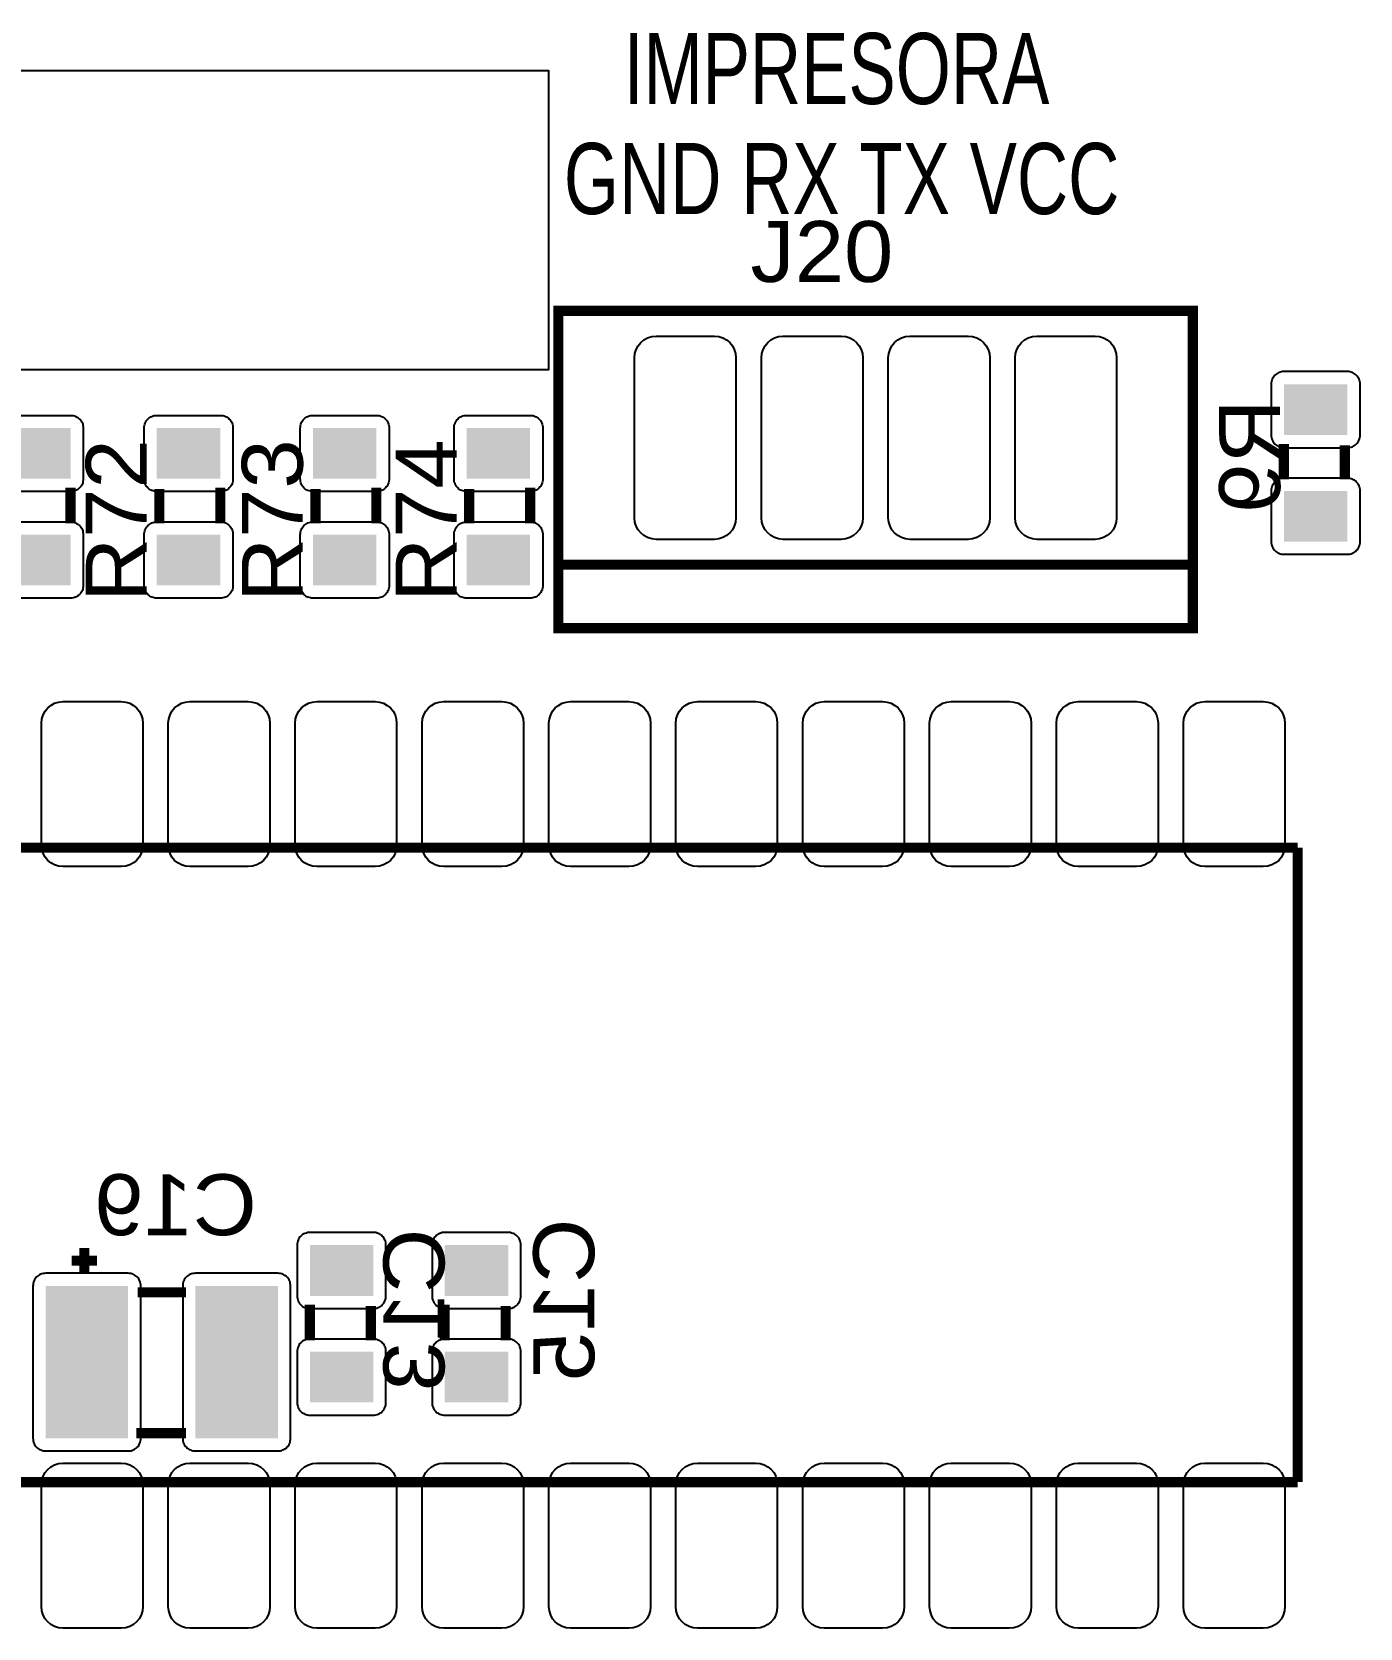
# Model space of a CAD drawing. Header units: inches. Extents: x 18.7 to 39.4, y 4.3 to 20.5.
# Drawn here: x 32.379 to 33.76, y 10.581 to 12.241 of the extents above; entities that cross this region are included whole.
import ezdxf

# ---------------------------------------------------------------- set-up
doc = ezdxf.new("R2010")
doc.units = ezdxf.units.IN
doc.header["$MEASUREMENT"] = 0
doc.styles.get("Standard").update_dxf_attribs({"font": 'arial.ttf'})

# ---------------------------------------------------------------- blocks, each defined once
blk = doc.blocks.new('RPAD')
blk.add_trace([(-0.5, -0.5), (-0.5, 0.5), (0.5, -0.5), (0.5, 0.5)])
blk = doc.blocks.new('NextionControlV4')
for points in [[(44.3367, 14.7538), (46.2109, 14.7538), (46.2109, 14.9893), (44.3367, 14.9893), (44.3367, 14.7538)], [(45.784, 14.7178), (45.834, 14.7178), (45.8351, 14.7177), (45.8361, 14.7176), (45.837, 14.7173), (45.838, 14.717), (45.8388, 14.7166), (45.8397, 14.7161), (45.8404, 14.7155), (45.8411, 14.7149), (45.8418, 14.7142), (45.8424, 14.7134), (45.8428, 14.7126), (45.8433, 14.7117), (45.8436, 14.7108), (45.8438, 14.7098), (45.844, 14.7088), (45.844, 14.7078), (45.844, 14.6678), (45.844, 14.6667), (45.8438, 14.6657), (45.8436, 14.6647), (45.8433, 14.6638), (45.8428, 14.6629), (45.8424, 14.6621), (45.8418, 14.6614), (45.8411, 14.6607), (45.8404, 14.66), (45.8397, 14.6594), (45.8388, 14.6589), (45.838, 14.6585), (45.837, 14.6582), (45.8361, 14.658), (45.8351, 14.6578), (45.834, 14.6578), (45.784, 14.6578)], [(45.784, 14.6338), (45.834, 14.6338), (45.8351, 14.6337), (45.8361, 14.6336), (45.837, 14.6333), (45.838, 14.633), (45.8388, 14.6326), (45.8397, 14.6321), (45.8404, 14.6315), (45.8411, 14.6309), (45.8418, 14.6302), (45.8424, 14.6294), (45.8428, 14.6286), (45.8433, 14.6277), (45.8436, 14.6268), (45.8438, 14.6258), (45.844, 14.6248), (45.844, 14.6238), (45.844, 14.5838), (45.844, 14.5827), (45.8438, 14.5817), (45.8436, 14.5807), (45.8433, 14.5798), (45.8428, 14.5789), (45.8424, 14.5781), (45.8418, 14.5774), (45.8411, 14.5767), (45.8404, 14.576), (45.8397, 14.5754), (45.8388, 14.5749), (45.838, 14.5745), (45.837, 14.5742), (45.8361, 14.574), (45.8351, 14.5738), (45.834, 14.5738), (45.784, 14.5738)]]:
    blk.add_lwpolyline(points)
at = {"const_width": 0.008}
for points in [[(46.2184, 14.5501), (46.7184, 14.5501), (46.7184, 14.8001), (46.2184, 14.8001), (46.2184, 14.5501)], [(46.2184, 14.5501), (46.7184, 14.5501), (46.7184, 14.8001), (46.2184, 14.8001), (46.2184, 14.5501)], [(46.2184, 14.5501), (46.7184, 14.5501), (46.7184, 14.8001), (46.2184, 14.8001), (46.2184, 14.5501)], [(46.7902, 14.6673), (46.7902, 14.6953)], [(46.7902, 14.6673), (46.7902, 14.6953)], [(46.7902, 14.6673), (46.7902, 14.6953)], [(46.8382, 14.6673), (46.8382, 14.6943)], [(46.8382, 14.6673), (46.8382, 14.6943)], [(46.8382, 14.6673), (46.8382, 14.6943)], [(45.834, 14.6328), (45.834, 14.6608)], [(45.834, 14.6328), (45.834, 14.6608)], [(45.834, 14.6328), (45.834, 14.6608)], [(45.952, 14.6328), (45.952, 14.6608)], [(45.952, 14.6328), (45.952, 14.6608)], [(45.952, 14.6328), (45.952, 14.6608)], [(46.075, 14.6328), (46.075, 14.6608)], [(46.075, 14.6328), (46.075, 14.6608)], [(46.075, 14.6328), (46.075, 14.6608)], [(46.1962, 14.6328), (46.1962, 14.6608)], [(46.1962, 14.6328), (46.1962, 14.6608)], [(46.1962, 14.6328), (46.1962, 14.6608)], [(45.904, 14.6328), (45.904, 14.6598)], [(45.904, 14.6328), (45.904, 14.6598)], [(45.904, 14.6328), (45.904, 14.6598)], [(46.027, 14.6328), (46.027, 14.6598)], [(46.027, 14.6328), (46.027, 14.6598)], [(46.027, 14.6328), (46.027, 14.6598)], [(46.1482, 14.6328), (46.1482, 14.6598)], [(46.1482, 14.6328), (46.1482, 14.6598)], [(46.1482, 14.6328), (46.1482, 14.6598)], [(46.7184, 14.6001), (46.2184, 14.6001)], [(46.7184, 14.6001), (46.2184, 14.6001)], [(46.7184, 14.6001), (46.2184, 14.6001)], [(44.801, 14.3772), (46.801, 14.3772)], [(44.801, 14.3772), (46.801, 14.3772)], [(44.801, 14.3772), (46.801, 14.3772)], [(46.801, 14.3772), (46.801, 13.8772)], [(46.801, 14.3772), (46.801, 13.8772)], [(46.801, 14.3772), (46.801, 13.8772)], [(45.8449, 14.0418), (45.8449, 14.0618)], [(45.8449, 14.0418), (45.8449, 14.0618)], [(45.8449, 14.0418), (45.8449, 14.0618)], [(45.8549, 14.0518), (45.8349, 14.0518)], [(45.8549, 14.0518), (45.8349, 14.0518)], [(45.8549, 14.0518), (45.8349, 14.0518)], [(45.9249, 14.0268), (45.8869, 14.0268)], [(45.9249, 14.0268), (45.8869, 14.0268)], [(45.9249, 14.0268), (45.8869, 14.0268)], [(46.0226, 13.989), (46.0226, 14.017)], [(46.0226, 13.989), (46.0226, 14.017)], [(46.0226, 13.989), (46.0226, 14.017)], [(46.0706, 13.989), (46.0706, 14.016)], [(46.0706, 13.989), (46.0706, 14.016)], [(46.0706, 13.989), (46.0706, 14.016)], [(46.1289, 13.989), (46.1289, 14.017)], [(46.1289, 13.989), (46.1289, 14.017)], [(46.1289, 13.989), (46.1289, 14.017)], [(46.1769, 13.989), (46.1769, 14.016)], [(46.1769, 13.989), (46.1769, 14.016)], [(46.1769, 13.989), (46.1769, 14.016)], [(45.9249, 13.9158), (45.8859, 13.9158)], [(45.9249, 13.9158), (45.8859, 13.9158)], [(45.9249, 13.9158), (45.8859, 13.9158)], [(44.801, 13.8772), (46.801, 13.8772)], [(44.801, 13.8772), (46.801, 13.8772)], [(44.801, 13.8772), (46.801, 13.8772)]]:
    blk.add_lwpolyline(points, dxfattribs=at)
for points in [[(46.3414, 14.6201), (46.2954, 14.6201), (46.292, 14.6205), (46.2888, 14.6215), (46.2859, 14.623), (46.2834, 14.6251), (46.2813, 14.6276), (46.2798, 14.6305), (46.2788, 14.6337), (46.2784, 14.6371), (46.2784, 14.7631), (46.2788, 14.7666), (46.2798, 14.7698), (46.2813, 14.7727), (46.2834, 14.7752), (46.2859, 14.7773), (46.2888, 14.7788), (46.292, 14.7798), (46.2954, 14.7801), (46.3414, 14.7801), (46.3449, 14.7798), (46.3481, 14.7788), (46.351, 14.7773), (46.3535, 14.7752), (46.3556, 14.7727), (46.3571, 14.7698), (46.3581, 14.7666), (46.3584, 14.7631), (46.3584, 14.6371), (46.3581, 14.6337), (46.3571, 14.6305), (46.3556, 14.6276), (46.3535, 14.6251), (46.351, 14.623), (46.3481, 14.6215), (46.3449, 14.6205), (46.3414, 14.6201)], [(46.4414, 14.6201), (46.3954, 14.6201), (46.392, 14.6205), (46.3888, 14.6215), (46.3859, 14.623), (46.3834, 14.6251), (46.3813, 14.6276), (46.3798, 14.6305), (46.3788, 14.6337), (46.3784, 14.6371), (46.3784, 14.7631), (46.3788, 14.7666), (46.3798, 14.7698), (46.3813, 14.7727), (46.3834, 14.7752), (46.3859, 14.7773), (46.3888, 14.7788), (46.392, 14.7798), (46.3954, 14.7801), (46.4414, 14.7801), (46.4449, 14.7798), (46.4481, 14.7788), (46.451, 14.7773), (46.4535, 14.7752), (46.4556, 14.7727), (46.4571, 14.7698), (46.4581, 14.7666), (46.4584, 14.7631), (46.4584, 14.6371), (46.4581, 14.6337), (46.4571, 14.6305), (46.4556, 14.6276), (46.4535, 14.6251), (46.451, 14.623), (46.4481, 14.6215), (46.4449, 14.6205), (46.4414, 14.6201)], [(46.5414, 14.6201), (46.4954, 14.6201), (46.492, 14.6205), (46.4888, 14.6215), (46.4859, 14.623), (46.4834, 14.6251), (46.4813, 14.6276), (46.4798, 14.6305), (46.4788, 14.6337), (46.4784, 14.6371), (46.4784, 14.7631), (46.4788, 14.7666), (46.4798, 14.7698), (46.4813, 14.7727), (46.4834, 14.7752), (46.4859, 14.7773), (46.4888, 14.7788), (46.492, 14.7798), (46.4954, 14.7801), (46.5414, 14.7801), (46.5449, 14.7798), (46.5481, 14.7788), (46.551, 14.7773), (46.5535, 14.7752), (46.5556, 14.7727), (46.5571, 14.7698), (46.5581, 14.7666), (46.5584, 14.7631), (46.5584, 14.6371), (46.5581, 14.6337), (46.5571, 14.6305), (46.5556, 14.6276), (46.5535, 14.6251), (46.551, 14.623), (46.5481, 14.6215), (46.5449, 14.6205), (46.5414, 14.6201)], [(46.6414, 14.6201), (46.5954, 14.6201), (46.592, 14.6205), (46.5888, 14.6215), (46.5859, 14.623), (46.5834, 14.6251), (46.5813, 14.6276), (46.5798, 14.6305), (46.5788, 14.6337), (46.5784, 14.6371), (46.5784, 14.7631), (46.5788, 14.7666), (46.5798, 14.7698), (46.5813, 14.7727), (46.5834, 14.7752), (46.5859, 14.7773), (46.5888, 14.7788), (46.592, 14.7798), (46.5954, 14.7801), (46.6414, 14.7801), (46.6449, 14.7798), (46.6481, 14.7788), (46.651, 14.7773), (46.6535, 14.7752), (46.6556, 14.7727), (46.6571, 14.7698), (46.6581, 14.7666), (46.6584, 14.7631), (46.6584, 14.6371), (46.6581, 14.6337), (46.6571, 14.6305), (46.6556, 14.6276), (46.6535, 14.6251), (46.651, 14.623), (46.6481, 14.6215), (46.6449, 14.6205), (46.6414, 14.6201)], [(46.8502, 14.7023), (46.8502, 14.7423), (46.8502, 14.7434), (46.85, 14.7444), (46.8498, 14.7453), (46.8495, 14.7463), (46.849, 14.7471), (46.8486, 14.748), (46.848, 14.7487), (46.8473, 14.7494), (46.8466, 14.7501), (46.8459, 14.7506), (46.845, 14.7511), (46.8442, 14.7515), (46.8432, 14.7519), (46.8423, 14.7521), (46.8413, 14.7523), (46.8402, 14.7523), (46.7902, 14.7523), (46.7892, 14.7523), (46.7882, 14.7521), (46.7872, 14.7519), (46.7863, 14.7515), (46.7854, 14.7511), (46.7846, 14.7506), (46.7838, 14.7501), (46.7831, 14.7494), (46.7825, 14.7487), (46.7819, 14.748), (46.7814, 14.7471), (46.781, 14.7463), (46.7807, 14.7453), (46.7804, 14.7444), (46.7803, 14.7434), (46.7802, 14.7423), (46.7802, 14.7023), (46.7803, 14.7013), (46.7804, 14.7003), (46.7807, 14.6993), (46.781, 14.6984), (46.7814, 14.6975), (46.7819, 14.6967), (46.7825, 14.6959), (46.7831, 14.6952), (46.7838, 14.6946), (46.7846, 14.694), (46.7854, 14.6935), (46.7863, 14.6931), (46.7872, 14.6928), (46.7882, 14.6925), (46.7892, 14.6924), (46.7902, 14.6923), (46.8402, 14.6923), (46.8413, 14.6924), (46.8423, 14.6925), (46.8432, 14.6928), (46.8442, 14.6931), (46.845, 14.6935), (46.8459, 14.694), (46.8466, 14.6946), (46.8473, 14.6952), (46.848, 14.6959), (46.8486, 14.6967), (46.849, 14.6975), (46.8495, 14.6984), (46.8498, 14.6993), (46.85, 14.7003), (46.8502, 14.7013), (46.8502, 14.7023)], [(45.892, 14.6678), (45.892, 14.7078), (45.8921, 14.7088), (45.8922, 14.7098), (45.8925, 14.7108), (45.8928, 14.7117), (45.8932, 14.7126), (45.8937, 14.7134), (45.8943, 14.7142), (45.8949, 14.7149), (45.8956, 14.7155), (45.8964, 14.7161), (45.8972, 14.7166), (45.8981, 14.717), (45.899, 14.7173), (45.9, 14.7176), (45.901, 14.7177), (45.902, 14.7178), (45.952, 14.7178), (45.9531, 14.7177), (45.9541, 14.7176), (45.955, 14.7173), (45.956, 14.717), (45.9568, 14.7166), (45.9577, 14.7161), (45.9584, 14.7155), (45.9591, 14.7149), (45.9598, 14.7142), (45.9604, 14.7134), (45.9608, 14.7126), (45.9613, 14.7117), (45.9616, 14.7108), (45.9618, 14.7098), (45.962, 14.7088), (45.962, 14.7078), (45.962, 14.6678), (45.962, 14.6667), (45.9618, 14.6657), (45.9616, 14.6647), (45.9613, 14.6638), (45.9608, 14.6629), (45.9604, 14.6621), (45.9598, 14.6614), (45.9591, 14.6607), (45.9584, 14.66), (45.9577, 14.6594), (45.9568, 14.6589), (45.956, 14.6585), (45.955, 14.6582), (45.9541, 14.658), (45.9531, 14.6578), (45.952, 14.6578), (45.902, 14.6578), (45.901, 14.6578), (45.9, 14.658), (45.899, 14.6582), (45.8981, 14.6585), (45.8972, 14.6589), (45.8964, 14.6594), (45.8956, 14.66), (45.8949, 14.6607), (45.8943, 14.6614), (45.8937, 14.6621), (45.8932, 14.6629), (45.8928, 14.6638), (45.8925, 14.6647), (45.8922, 14.6657), (45.8921, 14.6667), (45.892, 14.6678)], [(46.015, 14.6678), (46.015, 14.7078), (46.0151, 14.7088), (46.0152, 14.7098), (46.0155, 14.7108), (46.0158, 14.7117), (46.0162, 14.7126), (46.0167, 14.7134), (46.0173, 14.7142), (46.0179, 14.7149), (46.0186, 14.7155), (46.0194, 14.7161), (46.0202, 14.7166), (46.0211, 14.717), (46.022, 14.7173), (46.023, 14.7176), (46.024, 14.7177), (46.025, 14.7178), (46.075, 14.7178), (46.0761, 14.7177), (46.0771, 14.7176), (46.078, 14.7173), (46.079, 14.717), (46.0798, 14.7166), (46.0807, 14.7161), (46.0814, 14.7155), (46.0821, 14.7149), (46.0828, 14.7142), (46.0834, 14.7134), (46.0838, 14.7126), (46.0843, 14.7117), (46.0846, 14.7108), (46.0848, 14.7098), (46.085, 14.7088), (46.085, 14.7078), (46.085, 14.6678), (46.085, 14.6667), (46.0848, 14.6657), (46.0846, 14.6647), (46.0843, 14.6638), (46.0838, 14.6629), (46.0834, 14.6621), (46.0828, 14.6614), (46.0821, 14.6607), (46.0814, 14.66), (46.0807, 14.6594), (46.0798, 14.6589), (46.079, 14.6585), (46.078, 14.6582), (46.0771, 14.658), (46.0761, 14.6578), (46.075, 14.6578), (46.025, 14.6578), (46.024, 14.6578), (46.023, 14.658), (46.022, 14.6582), (46.0211, 14.6585), (46.0202, 14.6589), (46.0194, 14.6594), (46.0186, 14.66), (46.0179, 14.6607), (46.0173, 14.6614), (46.0167, 14.6621), (46.0162, 14.6629), (46.0158, 14.6638), (46.0155, 14.6647), (46.0152, 14.6657), (46.0151, 14.6667), (46.015, 14.6678)], [(46.1362, 14.6678), (46.1362, 14.7078), (46.1362, 14.7088), (46.1364, 14.7098), (46.1366, 14.7108), (46.137, 14.7117), (46.1374, 14.7126), (46.1379, 14.7134), (46.1384, 14.7142), (46.1391, 14.7149), (46.1398, 14.7155), (46.1405, 14.7161), (46.1414, 14.7166), (46.1423, 14.717), (46.1432, 14.7173), (46.1441, 14.7176), (46.1451, 14.7177), (46.1462, 14.7178), (46.1962, 14.7178), (46.1972, 14.7177), (46.1982, 14.7176), (46.1992, 14.7173), (46.2001, 14.717), (46.201, 14.7166), (46.2018, 14.7161), (46.2026, 14.7155), (46.2033, 14.7149), (46.2039, 14.7142), (46.2045, 14.7134), (46.205, 14.7126), (46.2054, 14.7117), (46.2057, 14.7108), (46.206, 14.7098), (46.2061, 14.7088), (46.2062, 14.7078), (46.2062, 14.6678), (46.2061, 14.6667), (46.206, 14.6657), (46.2057, 14.6647), (46.2054, 14.6638), (46.205, 14.6629), (46.2045, 14.6621), (46.2039, 14.6614), (46.2033, 14.6607), (46.2026, 14.66), (46.2018, 14.6594), (46.201, 14.6589), (46.2001, 14.6585), (46.1992, 14.6582), (46.1982, 14.658), (46.1972, 14.6578), (46.1962, 14.6578), (46.1462, 14.6578), (46.1451, 14.6578), (46.1441, 14.658), (46.1432, 14.6582), (46.1423, 14.6585), (46.1414, 14.6589), (46.1405, 14.6594), (46.1398, 14.66), (46.1391, 14.6607), (46.1384, 14.6614), (46.1379, 14.6621), (46.1374, 14.6629), (46.137, 14.6638), (46.1366, 14.6647), (46.1364, 14.6657), (46.1362, 14.6667), (46.1362, 14.6678)], [(46.8502, 14.6183), (46.8502, 14.6583), (46.8502, 14.6594), (46.85, 14.6604), (46.8498, 14.6613), (46.8495, 14.6623), (46.849, 14.6631), (46.8486, 14.664), (46.848, 14.6647), (46.8473, 14.6654), (46.8466, 14.6661), (46.8459, 14.6666), (46.845, 14.6671), (46.8442, 14.6675), (46.8432, 14.6679), (46.8423, 14.6681), (46.8413, 14.6683), (46.8402, 14.6683), (46.7902, 14.6683), (46.7892, 14.6683), (46.7882, 14.6681), (46.7872, 14.6679), (46.7863, 14.6675), (46.7854, 14.6671), (46.7846, 14.6666), (46.7838, 14.6661), (46.7831, 14.6654), (46.7825, 14.6647), (46.7819, 14.664), (46.7814, 14.6631), (46.781, 14.6623), (46.7807, 14.6613), (46.7804, 14.6604), (46.7803, 14.6594), (46.7802, 14.6583), (46.7802, 14.6183), (46.7803, 14.6173), (46.7804, 14.6163), (46.7807, 14.6153), (46.781, 14.6144), (46.7814, 14.6135), (46.7819, 14.6127), (46.7825, 14.6119), (46.7831, 14.6112), (46.7838, 14.6106), (46.7846, 14.61), (46.7854, 14.6095), (46.7863, 14.6091), (46.7872, 14.6088), (46.7882, 14.6085), (46.7892, 14.6084), (46.7902, 14.6083), (46.8402, 14.6083), (46.8413, 14.6084), (46.8423, 14.6085), (46.8432, 14.6088), (46.8442, 14.6091), (46.845, 14.6095), (46.8459, 14.61), (46.8466, 14.6106), (46.8473, 14.6112), (46.848, 14.6119), (46.8486, 14.6127), (46.849, 14.6135), (46.8495, 14.6144), (46.8498, 14.6153), (46.85, 14.6163), (46.8502, 14.6173), (46.8502, 14.6183)], [(45.892, 14.5838), (45.892, 14.6238), (45.8921, 14.6248), (45.8922, 14.6258), (45.8925, 14.6268), (45.8928, 14.6277), (45.8932, 14.6286), (45.8937, 14.6294), (45.8943, 14.6302), (45.8949, 14.6309), (45.8956, 14.6315), (45.8964, 14.6321), (45.8972, 14.6326), (45.8981, 14.633), (45.899, 14.6333), (45.9, 14.6336), (45.901, 14.6337), (45.902, 14.6338), (45.952, 14.6338), (45.9531, 14.6337), (45.9541, 14.6336), (45.955, 14.6333), (45.956, 14.633), (45.9568, 14.6326), (45.9577, 14.6321), (45.9584, 14.6315), (45.9591, 14.6309), (45.9598, 14.6302), (45.9604, 14.6294), (45.9608, 14.6286), (45.9613, 14.6277), (45.9616, 14.6268), (45.9618, 14.6258), (45.962, 14.6248), (45.962, 14.6238), (45.962, 14.5838), (45.962, 14.5827), (45.9618, 14.5817), (45.9616, 14.5807), (45.9613, 14.5798), (45.9608, 14.5789), (45.9604, 14.5781), (45.9598, 14.5774), (45.9591, 14.5767), (45.9584, 14.576), (45.9577, 14.5754), (45.9568, 14.5749), (45.956, 14.5745), (45.955, 14.5742), (45.9541, 14.574), (45.9531, 14.5738), (45.952, 14.5738), (45.902, 14.5738), (45.901, 14.5738), (45.9, 14.574), (45.899, 14.5742), (45.8981, 14.5745), (45.8972, 14.5749), (45.8964, 14.5754), (45.8956, 14.576), (45.8949, 14.5767), (45.8943, 14.5774), (45.8937, 14.5781), (45.8932, 14.5789), (45.8928, 14.5798), (45.8925, 14.5807), (45.8922, 14.5817), (45.8921, 14.5827), (45.892, 14.5838)], [(46.015, 14.5838), (46.015, 14.6238), (46.0151, 14.6248), (46.0152, 14.6258), (46.0155, 14.6268), (46.0158, 14.6277), (46.0162, 14.6286), (46.0167, 14.6294), (46.0173, 14.6302), (46.0179, 14.6309), (46.0186, 14.6315), (46.0194, 14.6321), (46.0202, 14.6326), (46.0211, 14.633), (46.022, 14.6333), (46.023, 14.6336), (46.024, 14.6337), (46.025, 14.6338), (46.075, 14.6338), (46.0761, 14.6337), (46.0771, 14.6336), (46.078, 14.6333), (46.079, 14.633), (46.0798, 14.6326), (46.0807, 14.6321), (46.0814, 14.6315), (46.0821, 14.6309), (46.0828, 14.6302), (46.0834, 14.6294), (46.0838, 14.6286), (46.0843, 14.6277), (46.0846, 14.6268), (46.0848, 14.6258), (46.085, 14.6248), (46.085, 14.6238), (46.085, 14.5838), (46.085, 14.5827), (46.0848, 14.5817), (46.0846, 14.5807), (46.0843, 14.5798), (46.0838, 14.5789), (46.0834, 14.5781), (46.0828, 14.5774), (46.0821, 14.5767), (46.0814, 14.576), (46.0807, 14.5754), (46.0798, 14.5749), (46.079, 14.5745), (46.078, 14.5742), (46.0771, 14.574), (46.0761, 14.5738), (46.075, 14.5738), (46.025, 14.5738), (46.024, 14.5738), (46.023, 14.574), (46.022, 14.5742), (46.0211, 14.5745), (46.0202, 14.5749), (46.0194, 14.5754), (46.0186, 14.576), (46.0179, 14.5767), (46.0173, 14.5774), (46.0167, 14.5781), (46.0162, 14.5789), (46.0158, 14.5798), (46.0155, 14.5807), (46.0152, 14.5817), (46.0151, 14.5827), (46.015, 14.5838)], [(46.1362, 14.5838), (46.1362, 14.6238), (46.1362, 14.6248), (46.1364, 14.6258), (46.1366, 14.6268), (46.137, 14.6277), (46.1374, 14.6286), (46.1379, 14.6294), (46.1384, 14.6302), (46.1391, 14.6309), (46.1398, 14.6315), (46.1405, 14.6321), (46.1414, 14.6326), (46.1423, 14.633), (46.1432, 14.6333), (46.1441, 14.6336), (46.1451, 14.6337), (46.1462, 14.6338), (46.1962, 14.6338), (46.1972, 14.6337), (46.1982, 14.6336), (46.1992, 14.6333), (46.2001, 14.633), (46.201, 14.6326), (46.2018, 14.6321), (46.2026, 14.6315), (46.2033, 14.6309), (46.2039, 14.6302), (46.2045, 14.6294), (46.205, 14.6286), (46.2054, 14.6277), (46.2057, 14.6268), (46.206, 14.6258), (46.2061, 14.6248), (46.2062, 14.6238), (46.2062, 14.5838), (46.2061, 14.5827), (46.206, 14.5817), (46.2057, 14.5807), (46.2054, 14.5798), (46.205, 14.5789), (46.2045, 14.5781), (46.2039, 14.5774), (46.2033, 14.5767), (46.2026, 14.576), (46.2018, 14.5754), (46.201, 14.5749), (46.2001, 14.5745), (46.1992, 14.5742), (46.1982, 14.574), (46.1972, 14.5738), (46.1962, 14.5738), (46.1462, 14.5738), (46.1451, 14.5738), (46.1441, 14.574), (46.1432, 14.5742), (46.1423, 14.5745), (46.1414, 14.5749), (46.1405, 14.5754), (46.1398, 14.576), (46.1391, 14.5767), (46.1384, 14.5774), (46.1379, 14.5781), (46.1374, 14.5789), (46.137, 14.5798), (46.1366, 14.5807), (46.1364, 14.5817), (46.1362, 14.5827), (46.1362, 14.5838)], [(45.874, 14.3622), (45.828, 14.3622), (45.8246, 14.3625), (45.8214, 14.3635), (45.8185, 14.3651), (45.816, 14.3671), (45.8139, 14.3696), (45.8124, 14.3725), (45.8114, 14.3757), (45.811, 14.3792), (45.811, 14.4752), (45.8114, 14.4787), (45.8124, 14.4819), (45.8139, 14.4848), (45.816, 14.4873), (45.8185, 14.4893), (45.8214, 14.4909), (45.8246, 14.4919), (45.828, 14.4922), (45.874, 14.4922), (45.8775, 14.4919), (45.8807, 14.4909), (45.8836, 14.4893), (45.8861, 14.4873), (45.8882, 14.4848), (45.8897, 14.4819), (45.8907, 14.4787), (45.891, 14.4752), (45.891, 14.3792), (45.8907, 14.3757), (45.8897, 14.3725), (45.8882, 14.3696), (45.8861, 14.3671), (45.8836, 14.3651), (45.8807, 14.3635), (45.8775, 14.3625), (45.874, 14.3622)], [(45.974, 14.3622), (45.928, 14.3622), (45.9246, 14.3625), (45.9214, 14.3635), (45.9185, 14.3651), (45.916, 14.3671), (45.9139, 14.3696), (45.9124, 14.3725), (45.9114, 14.3757), (45.911, 14.3792), (45.911, 14.4752), (45.9114, 14.4787), (45.9124, 14.4819), (45.9139, 14.4848), (45.916, 14.4873), (45.9185, 14.4893), (45.9214, 14.4909), (45.9246, 14.4919), (45.928, 14.4922), (45.974, 14.4922), (45.9775, 14.4919), (45.9807, 14.4909), (45.9836, 14.4893), (45.9861, 14.4873), (45.9882, 14.4848), (45.9897, 14.4819), (45.9907, 14.4787), (45.991, 14.4752), (45.991, 14.3792), (45.9907, 14.3757), (45.9897, 14.3725), (45.9882, 14.3696), (45.9861, 14.3671), (45.9836, 14.3651), (45.9807, 14.3635), (45.9775, 14.3625), (45.974, 14.3622)], [(46.074, 14.3622), (46.028, 14.3622), (46.0246, 14.3625), (46.0214, 14.3635), (46.0185, 14.3651), (46.016, 14.3671), (46.0139, 14.3696), (46.0124, 14.3725), (46.0114, 14.3757), (46.011, 14.3792), (46.011, 14.4752), (46.0114, 14.4787), (46.0124, 14.4819), (46.0139, 14.4848), (46.016, 14.4873), (46.0185, 14.4893), (46.0214, 14.4909), (46.0246, 14.4919), (46.028, 14.4922), (46.074, 14.4922), (46.0775, 14.4919), (46.0807, 14.4909), (46.0836, 14.4893), (46.0861, 14.4873), (46.0882, 14.4848), (46.0897, 14.4819), (46.0907, 14.4787), (46.091, 14.4752), (46.091, 14.3792), (46.0907, 14.3757), (46.0897, 14.3725), (46.0882, 14.3696), (46.0861, 14.3671), (46.0836, 14.3651), (46.0807, 14.3635), (46.0775, 14.3625), (46.074, 14.3622)], [(46.174, 14.3622), (46.128, 14.3622), (46.1246, 14.3625), (46.1214, 14.3635), (46.1185, 14.3651), (46.116, 14.3671), (46.1139, 14.3696), (46.1124, 14.3725), (46.1114, 14.3757), (46.111, 14.3792), (46.111, 14.4752), (46.1114, 14.4787), (46.1124, 14.4819), (46.1139, 14.4848), (46.116, 14.4873), (46.1185, 14.4893), (46.1214, 14.4909), (46.1246, 14.4919), (46.128, 14.4922), (46.174, 14.4922), (46.1775, 14.4919), (46.1807, 14.4909), (46.1836, 14.4893), (46.1861, 14.4873), (46.1882, 14.4848), (46.1897, 14.4819), (46.1907, 14.4787), (46.191, 14.4752), (46.191, 14.3792), (46.1907, 14.3757), (46.1897, 14.3725), (46.1882, 14.3696), (46.1861, 14.3671), (46.1836, 14.3651), (46.1807, 14.3635), (46.1775, 14.3625), (46.174, 14.3622)], [(46.274, 14.3622), (46.228, 14.3622), (46.2246, 14.3625), (46.2214, 14.3635), (46.2185, 14.3651), (46.216, 14.3671), (46.2139, 14.3696), (46.2124, 14.3725), (46.2114, 14.3757), (46.211, 14.3792), (46.211, 14.4752), (46.2114, 14.4787), (46.2124, 14.4819), (46.2139, 14.4848), (46.216, 14.4873), (46.2185, 14.4893), (46.2214, 14.4909), (46.2246, 14.4919), (46.228, 14.4922), (46.274, 14.4922), (46.2775, 14.4919), (46.2807, 14.4909), (46.2836, 14.4893), (46.2861, 14.4873), (46.2882, 14.4848), (46.2897, 14.4819), (46.2907, 14.4787), (46.291, 14.4752), (46.291, 14.3792), (46.2907, 14.3757), (46.2897, 14.3725), (46.2882, 14.3696), (46.2861, 14.3671), (46.2836, 14.3651), (46.2807, 14.3635), (46.2775, 14.3625), (46.274, 14.3622)], [(46.374, 14.3622), (46.328, 14.3622), (46.3246, 14.3625), (46.3214, 14.3635), (46.3185, 14.3651), (46.316, 14.3671), (46.3139, 14.3696), (46.3124, 14.3725), (46.3114, 14.3757), (46.311, 14.3792), (46.311, 14.4752), (46.3114, 14.4787), (46.3124, 14.4819), (46.3139, 14.4848), (46.316, 14.4873), (46.3185, 14.4893), (46.3214, 14.4909), (46.3246, 14.4919), (46.328, 14.4922), (46.374, 14.4922), (46.3775, 14.4919), (46.3807, 14.4909), (46.3836, 14.4893), (46.3861, 14.4873), (46.3882, 14.4848), (46.3897, 14.4819), (46.3907, 14.4787), (46.391, 14.4752), (46.391, 14.3792), (46.3907, 14.3757), (46.3897, 14.3725), (46.3882, 14.3696), (46.3861, 14.3671), (46.3836, 14.3651), (46.3807, 14.3635), (46.3775, 14.3625), (46.374, 14.3622)], [(46.474, 14.3622), (46.428, 14.3622), (46.4246, 14.3625), (46.4214, 14.3635), (46.4185, 14.3651), (46.416, 14.3671), (46.4139, 14.3696), (46.4124, 14.3725), (46.4114, 14.3757), (46.411, 14.3792), (46.411, 14.4752), (46.4114, 14.4787), (46.4124, 14.4819), (46.4139, 14.4848), (46.416, 14.4873), (46.4185, 14.4893), (46.4214, 14.4909), (46.4246, 14.4919), (46.428, 14.4922), (46.474, 14.4922), (46.4775, 14.4919), (46.4807, 14.4909), (46.4836, 14.4893), (46.4861, 14.4873), (46.4882, 14.4848), (46.4897, 14.4819), (46.4907, 14.4787), (46.491, 14.4752), (46.491, 14.3792), (46.4907, 14.3757), (46.4897, 14.3725), (46.4882, 14.3696), (46.4861, 14.3671), (46.4836, 14.3651), (46.4807, 14.3635), (46.4775, 14.3625), (46.474, 14.3622)], [(46.574, 14.3622), (46.528, 14.3622), (46.5246, 14.3625), (46.5214, 14.3635), (46.5185, 14.3651), (46.516, 14.3671), (46.5139, 14.3696), (46.5124, 14.3725), (46.5114, 14.3757), (46.511, 14.3792), (46.511, 14.4752), (46.5114, 14.4787), (46.5124, 14.4819), (46.5139, 14.4848), (46.516, 14.4873), (46.5185, 14.4893), (46.5214, 14.4909), (46.5246, 14.4919), (46.528, 14.4922), (46.574, 14.4922), (46.5775, 14.4919), (46.5807, 14.4909), (46.5836, 14.4893), (46.5861, 14.4873), (46.5882, 14.4848), (46.5897, 14.4819), (46.5907, 14.4787), (46.591, 14.4752), (46.591, 14.3792), (46.5907, 14.3757), (46.5897, 14.3725), (46.5882, 14.3696), (46.5861, 14.3671), (46.5836, 14.3651), (46.5807, 14.3635), (46.5775, 14.3625), (46.574, 14.3622)], [(46.674, 14.3622), (46.628, 14.3622), (46.6246, 14.3625), (46.6214, 14.3635), (46.6185, 14.3651), (46.616, 14.3671), (46.6139, 14.3696), (46.6124, 14.3725), (46.6114, 14.3757), (46.611, 14.3792), (46.611, 14.4752), (46.6114, 14.4787), (46.6124, 14.4819), (46.6139, 14.4848), (46.616, 14.4873), (46.6185, 14.4893), (46.6214, 14.4909), (46.6246, 14.4919), (46.628, 14.4922), (46.674, 14.4922), (46.6775, 14.4919), (46.6807, 14.4909), (46.6836, 14.4893), (46.6861, 14.4873), (46.6882, 14.4848), (46.6897, 14.4819), (46.6907, 14.4787), (46.691, 14.4752), (46.691, 14.3792), (46.6907, 14.3757), (46.6897, 14.3725), (46.6882, 14.3696), (46.6861, 14.3671), (46.6836, 14.3651), (46.6807, 14.3635), (46.6775, 14.3625), (46.674, 14.3622)], [(46.774, 14.3622), (46.728, 14.3622), (46.7246, 14.3625), (46.7214, 14.3635), (46.7185, 14.3651), (46.716, 14.3671), (46.7139, 14.3696), (46.7124, 14.3725), (46.7114, 14.3757), (46.711, 14.3792), (46.711, 14.4752), (46.7114, 14.4787), (46.7124, 14.4819), (46.7139, 14.4848), (46.716, 14.4873), (46.7185, 14.4893), (46.7214, 14.4909), (46.7246, 14.4919), (46.728, 14.4922), (46.774, 14.4922), (46.7775, 14.4919), (46.7807, 14.4909), (46.7836, 14.4893), (46.7861, 14.4873), (46.7882, 14.4848), (46.7897, 14.4819), (46.7907, 14.4787), (46.791, 14.4752), (46.791, 14.3792), (46.7907, 14.3757), (46.7897, 14.3725), (46.7882, 14.3696), (46.7861, 14.3671), (46.7836, 14.3651), (46.7807, 14.3635), (46.7775, 14.3625), (46.774, 14.3622)], [(46.0826, 14.024), (46.0826, 14.064), (46.0825, 14.065), (46.0824, 14.066), (46.0821, 14.067), (46.0818, 14.0679), (46.0814, 14.0688), (46.0809, 14.0696), (46.0803, 14.0704), (46.0797, 14.0711), (46.079, 14.0717), (46.0782, 14.0723), (46.0774, 14.0728), (46.0765, 14.0732), (46.0756, 14.0735), (46.0746, 14.0738), (46.0736, 14.0739), (46.0726, 14.074), (46.0226, 14.074), (46.0215, 14.0739), (46.0205, 14.0738), (46.0196, 14.0735), (46.0186, 14.0732), (46.0178, 14.0728), (46.0169, 14.0723), (46.0162, 14.0717), (46.0155, 14.0711), (46.0148, 14.0704), (46.0143, 14.0696), (46.0138, 14.0688), (46.0134, 14.0679), (46.013, 14.067), (46.0128, 14.066), (46.0126, 14.065), (46.0126, 14.064), (46.0126, 14.024), (46.0126, 14.0229), (46.0128, 14.0219), (46.013, 14.021), (46.0134, 14.0201), (46.0138, 14.0192), (46.0143, 14.0183), (46.0148, 14.0176), (46.0155, 14.0169), (46.0162, 14.0162), (46.0169, 14.0157), (46.0178, 14.0152), (46.0186, 14.0148), (46.0196, 14.0144), (46.0205, 14.0142), (46.0215, 14.014), (46.0226, 14.014), (46.0726, 14.014), (46.0736, 14.014), (46.0746, 14.0142), (46.0756, 14.0144), (46.0765, 14.0148), (46.0774, 14.0152), (46.0782, 14.0157), (46.079, 14.0162), (46.0797, 14.0169), (46.0803, 14.0176), (46.0809, 14.0183), (46.0814, 14.0192), (46.0818, 14.0201), (46.0821, 14.021), (46.0824, 14.0219), (46.0825, 14.0229), (46.0826, 14.024)], [(46.1889, 14.024), (46.1889, 14.064), (46.1888, 14.065), (46.1887, 14.066), (46.1884, 14.067), (46.1881, 14.0679), (46.1877, 14.0688), (46.1872, 14.0696), (46.1866, 14.0704), (46.186, 14.0711), (46.1853, 14.0717), (46.1845, 14.0723), (46.1837, 14.0728), (46.1828, 14.0732), (46.1819, 14.0735), (46.1809, 14.0738), (46.1799, 14.0739), (46.1789, 14.074), (46.1289, 14.074), (46.1278, 14.0739), (46.1268, 14.0738), (46.1259, 14.0735), (46.1249, 14.0732), (46.1241, 14.0728), (46.1232, 14.0723), (46.1225, 14.0717), (46.1218, 14.0711), (46.1211, 14.0704), (46.1206, 14.0696), (46.1201, 14.0688), (46.1197, 14.0679), (46.1193, 14.067), (46.1191, 14.066), (46.1189, 14.065), (46.1189, 14.064), (46.1189, 14.024), (46.1189, 14.0229), (46.1191, 14.0219), (46.1193, 14.021), (46.1197, 14.0201), (46.1201, 14.0192), (46.1206, 14.0183), (46.1211, 14.0176), (46.1218, 14.0169), (46.1225, 14.0162), (46.1232, 14.0157), (46.1241, 14.0152), (46.1249, 14.0148), (46.1259, 14.0144), (46.1268, 14.0142), (46.1278, 14.014), (46.1289, 14.014), (46.1789, 14.014), (46.1799, 14.014), (46.1809, 14.0142), (46.1819, 14.0144), (46.1828, 14.0148), (46.1837, 14.0152), (46.1845, 14.0157), (46.1853, 14.0162), (46.186, 14.0169), (46.1866, 14.0176), (46.1872, 14.0183), (46.1877, 14.0192), (46.1881, 14.0201), (46.1884, 14.021), (46.1887, 14.0219), (46.1888, 14.0229), (46.1889, 14.024)], [(45.8794, 14.0418), (45.8144, 14.0418), (45.8134, 14.0417), (45.8124, 14.0416), (45.8114, 14.0414), (45.8105, 14.041), (45.8096, 14.0406), (45.8088, 14.0401), (45.808, 14.0395), (45.8073, 14.0389), (45.8067, 14.0382), (45.8061, 14.0374), (45.8056, 14.0366), (45.8052, 14.0357), (45.8048, 14.0348), (45.8046, 14.0338), (45.8045, 14.0328), (45.8044, 14.0318), (45.8044, 13.9118), (45.8045, 13.9108), (45.8046, 13.9098), (45.8048, 13.9088), (45.8052, 13.9079), (45.8056, 13.907), (45.8061, 13.9062), (45.8067, 13.9054), (45.8073, 13.9047), (45.808, 13.904), (45.8088, 13.9035), (45.8096, 13.903), (45.8105, 13.9026), (45.8114, 13.9022), (45.8124, 13.902), (45.8134, 13.9018), (45.8144, 13.9018), (45.8794, 13.9018), (45.8804, 13.9018), (45.8814, 13.902), (45.8824, 13.9022), (45.8833, 13.9026), (45.8842, 13.903), (45.885, 13.9035), (45.8858, 13.904), (45.8865, 13.9047), (45.8872, 13.9054), (45.8877, 13.9062), (45.8882, 13.907), (45.8886, 13.9079), (45.889, 13.9088), (45.8892, 13.9098), (45.8894, 13.9108), (45.8894, 13.9118), (45.8894, 14.0318), (45.8894, 14.0328), (45.8892, 14.0338), (45.889, 14.0348), (45.8886, 14.0357), (45.8882, 14.0366), (45.8877, 14.0374), (45.8872, 14.0382), (45.8865, 14.0389), (45.8858, 14.0395), (45.885, 14.0401), (45.8842, 14.0406), (45.8833, 14.041), (45.8824, 14.0414), (45.8814, 14.0416), (45.8804, 14.0417), (45.8794, 14.0418)], [(45.9974, 14.0418), (45.9324, 14.0418), (45.9314, 14.0417), (45.9304, 14.0416), (45.9294, 14.0414), (45.9285, 14.041), (45.9276, 14.0406), (45.9268, 14.0401), (45.926, 14.0395), (45.9253, 14.0389), (45.9247, 14.0382), (45.9241, 14.0374), (45.9236, 14.0366), (45.9232, 14.0357), (45.9228, 14.0348), (45.9226, 14.0338), (45.9225, 14.0328), (45.9224, 14.0318), (45.9224, 13.9118), (45.9225, 13.9108), (45.9226, 13.9098), (45.9228, 13.9088), (45.9232, 13.9079), (45.9236, 13.907), (45.9241, 13.9062), (45.9247, 13.9054), (45.9253, 13.9047), (45.926, 13.904), (45.9268, 13.9035), (45.9276, 13.903), (45.9285, 13.9026), (45.9294, 13.9022), (45.9304, 13.902), (45.9314, 13.9018), (45.9324, 13.9018), (45.9974, 13.9018), (45.9984, 13.9018), (45.9994, 13.902), (46.0004, 13.9022), (46.0013, 13.9026), (46.0022, 13.903), (46.003, 13.9035), (46.0038, 13.904), (46.0045, 13.9047), (46.0052, 13.9054), (46.0057, 13.9062), (46.0062, 13.907), (46.0066, 13.9079), (46.007, 13.9088), (46.0072, 13.9098), (46.0074, 13.9108), (46.0074, 13.9118), (46.0074, 14.0318), (46.0074, 14.0328), (46.0072, 14.0338), (46.007, 14.0348), (46.0066, 14.0357), (46.0062, 14.0366), (46.0057, 14.0374), (46.0052, 14.0382), (46.0045, 14.0389), (46.0038, 14.0395), (46.003, 14.0401), (46.0022, 14.0406), (46.0013, 14.041), (46.0004, 14.0414), (45.9994, 14.0416), (45.9984, 14.0417), (45.9974, 14.0418)], [(46.0826, 13.94), (46.0826, 13.98), (46.0825, 13.981), (46.0824, 13.982), (46.0821, 13.983), (46.0818, 13.9839), (46.0814, 13.9848), (46.0809, 13.9856), (46.0803, 13.9864), (46.0797, 13.9871), (46.079, 13.9877), (46.0782, 13.9883), (46.0774, 13.9888), (46.0765, 13.9892), (46.0756, 13.9895), (46.0746, 13.9898), (46.0736, 13.9899), (46.0726, 13.99), (46.0226, 13.99), (46.0215, 13.9899), (46.0205, 13.9898), (46.0196, 13.9895), (46.0186, 13.9892), (46.0178, 13.9888), (46.0169, 13.9883), (46.0162, 13.9877), (46.0155, 13.9871), (46.0148, 13.9864), (46.0143, 13.9856), (46.0138, 13.9848), (46.0134, 13.9839), (46.013, 13.983), (46.0128, 13.982), (46.0126, 13.981), (46.0126, 13.98), (46.0126, 13.94), (46.0126, 13.9389), (46.0128, 13.9379), (46.013, 13.937), (46.0134, 13.9361), (46.0138, 13.9352), (46.0143, 13.9343), (46.0148, 13.9336), (46.0155, 13.9329), (46.0162, 13.9322), (46.0169, 13.9317), (46.0178, 13.9312), (46.0186, 13.9308), (46.0196, 13.9304), (46.0205, 13.9302), (46.0215, 13.93), (46.0226, 13.93), (46.0726, 13.93), (46.0736, 13.93), (46.0746, 13.9302), (46.0756, 13.9304), (46.0765, 13.9308), (46.0774, 13.9312), (46.0782, 13.9317), (46.079, 13.9322), (46.0797, 13.9329), (46.0803, 13.9336), (46.0809, 13.9343), (46.0814, 13.9352), (46.0818, 13.9361), (46.0821, 13.937), (46.0824, 13.9379), (46.0825, 13.9389), (46.0826, 13.94)], [(46.1889, 13.94), (46.1889, 13.98), (46.1888, 13.981), (46.1887, 13.982), (46.1884, 13.983), (46.1881, 13.9839), (46.1877, 13.9848), (46.1872, 13.9856), (46.1866, 13.9864), (46.186, 13.9871), (46.1853, 13.9877), (46.1845, 13.9883), (46.1837, 13.9888), (46.1828, 13.9892), (46.1819, 13.9895), (46.1809, 13.9898), (46.1799, 13.9899), (46.1789, 13.99), (46.1289, 13.99), (46.1278, 13.9899), (46.1268, 13.9898), (46.1259, 13.9895), (46.1249, 13.9892), (46.1241, 13.9888), (46.1232, 13.9883), (46.1225, 13.9877), (46.1218, 13.9871), (46.1211, 13.9864), (46.1206, 13.9856), (46.1201, 13.9848), (46.1197, 13.9839), (46.1193, 13.983), (46.1191, 13.982), (46.1189, 13.981), (46.1189, 13.98), (46.1189, 13.94), (46.1189, 13.9389), (46.1191, 13.9379), (46.1193, 13.937), (46.1197, 13.9361), (46.1201, 13.9352), (46.1206, 13.9343), (46.1211, 13.9336), (46.1218, 13.9329), (46.1225, 13.9322), (46.1232, 13.9317), (46.1241, 13.9312), (46.1249, 13.9308), (46.1259, 13.9304), (46.1268, 13.9302), (46.1278, 13.93), (46.1289, 13.93), (46.1789, 13.93), (46.1799, 13.93), (46.1809, 13.9302), (46.1819, 13.9304), (46.1828, 13.9308), (46.1837, 13.9312), (46.1845, 13.9317), (46.1853, 13.9322), (46.186, 13.9329), (46.1866, 13.9336), (46.1872, 13.9343), (46.1877, 13.9352), (46.1881, 13.9361), (46.1884, 13.937), (46.1887, 13.9379), (46.1888, 13.9389), (46.1889, 13.94)], [(45.828, 13.8922), (45.874, 13.8922), (45.8775, 13.8919), (45.8807, 13.8909), (45.8836, 13.8893), (45.8861, 13.8873), (45.8882, 13.8848), (45.8897, 13.8819), (45.8907, 13.8787), (45.891, 13.8752), (45.891, 13.7792), (45.8907, 13.7757), (45.8897, 13.7725), (45.8882, 13.7696), (45.8861, 13.7671), (45.8836, 13.7651), (45.8807, 13.7635), (45.8775, 13.7625), (45.874, 13.7622), (45.828, 13.7622), (45.8246, 13.7625), (45.8214, 13.7635), (45.8185, 13.7651), (45.816, 13.7671), (45.8139, 13.7696), (45.8124, 13.7725), (45.8114, 13.7757), (45.811, 13.7792), (45.811, 13.8752), (45.8114, 13.8787), (45.8124, 13.8819), (45.8139, 13.8848), (45.816, 13.8873), (45.8185, 13.8893), (45.8214, 13.8909), (45.8246, 13.8919), (45.828, 13.8922)], [(45.928, 13.8922), (45.974, 13.8922), (45.9775, 13.8919), (45.9807, 13.8909), (45.9836, 13.8893), (45.9861, 13.8873), (45.9882, 13.8848), (45.9897, 13.8819), (45.9907, 13.8787), (45.991, 13.8752), (45.991, 13.7792), (45.9907, 13.7757), (45.9897, 13.7725), (45.9882, 13.7696), (45.9861, 13.7671), (45.9836, 13.7651), (45.9807, 13.7635), (45.9775, 13.7625), (45.974, 13.7622), (45.928, 13.7622), (45.9246, 13.7625), (45.9214, 13.7635), (45.9185, 13.7651), (45.916, 13.7671), (45.9139, 13.7696), (45.9124, 13.7725), (45.9114, 13.7757), (45.911, 13.7792), (45.911, 13.8752), (45.9114, 13.8787), (45.9124, 13.8819), (45.9139, 13.8848), (45.916, 13.8873), (45.9185, 13.8893), (45.9214, 13.8909), (45.9246, 13.8919), (45.928, 13.8922)], [(46.028, 13.8922), (46.074, 13.8922), (46.0775, 13.8919), (46.0807, 13.8909), (46.0836, 13.8893), (46.0861, 13.8873), (46.0882, 13.8848), (46.0897, 13.8819), (46.0907, 13.8787), (46.091, 13.8752), (46.091, 13.7792), (46.0907, 13.7757), (46.0897, 13.7725), (46.0882, 13.7696), (46.0861, 13.7671), (46.0836, 13.7651), (46.0807, 13.7635), (46.0775, 13.7625), (46.074, 13.7622), (46.028, 13.7622), (46.0246, 13.7625), (46.0214, 13.7635), (46.0185, 13.7651), (46.016, 13.7671), (46.0139, 13.7696), (46.0124, 13.7725), (46.0114, 13.7757), (46.011, 13.7792), (46.011, 13.8752), (46.0114, 13.8787), (46.0124, 13.8819), (46.0139, 13.8848), (46.016, 13.8873), (46.0185, 13.8893), (46.0214, 13.8909), (46.0246, 13.8919), (46.028, 13.8922)], [(46.128, 13.8922), (46.174, 13.8922), (46.1775, 13.8919), (46.1807, 13.8909), (46.1836, 13.8893), (46.1861, 13.8873), (46.1882, 13.8848), (46.1897, 13.8819), (46.1907, 13.8787), (46.191, 13.8752), (46.191, 13.7792), (46.1907, 13.7757), (46.1897, 13.7725), (46.1882, 13.7696), (46.1861, 13.7671), (46.1836, 13.7651), (46.1807, 13.7635), (46.1775, 13.7625), (46.174, 13.7622), (46.128, 13.7622), (46.1246, 13.7625), (46.1214, 13.7635), (46.1185, 13.7651), (46.116, 13.7671), (46.1139, 13.7696), (46.1124, 13.7725), (46.1114, 13.7757), (46.111, 13.7792), (46.111, 13.8752), (46.1114, 13.8787), (46.1124, 13.8819), (46.1139, 13.8848), (46.116, 13.8873), (46.1185, 13.8893), (46.1214, 13.8909), (46.1246, 13.8919), (46.128, 13.8922)], [(46.228, 13.8922), (46.274, 13.8922), (46.2775, 13.8919), (46.2807, 13.8909), (46.2836, 13.8893), (46.2861, 13.8873), (46.2882, 13.8848), (46.2897, 13.8819), (46.2907, 13.8787), (46.291, 13.8752), (46.291, 13.7792), (46.2907, 13.7757), (46.2897, 13.7725), (46.2882, 13.7696), (46.2861, 13.7671), (46.2836, 13.7651), (46.2807, 13.7635), (46.2775, 13.7625), (46.274, 13.7622), (46.228, 13.7622), (46.2246, 13.7625), (46.2214, 13.7635), (46.2185, 13.7651), (46.216, 13.7671), (46.2139, 13.7696), (46.2124, 13.7725), (46.2114, 13.7757), (46.211, 13.7792), (46.211, 13.8752), (46.2114, 13.8787), (46.2124, 13.8819), (46.2139, 13.8848), (46.216, 13.8873), (46.2185, 13.8893), (46.2214, 13.8909), (46.2246, 13.8919), (46.228, 13.8922)], [(46.328, 13.8922), (46.374, 13.8922), (46.3775, 13.8919), (46.3807, 13.8909), (46.3836, 13.8893), (46.3861, 13.8873), (46.3882, 13.8848), (46.3897, 13.8819), (46.3907, 13.8787), (46.391, 13.8752), (46.391, 13.7792), (46.3907, 13.7757), (46.3897, 13.7725), (46.3882, 13.7696), (46.3861, 13.7671), (46.3836, 13.7651), (46.3807, 13.7635), (46.3775, 13.7625), (46.374, 13.7622), (46.328, 13.7622), (46.3246, 13.7625), (46.3214, 13.7635), (46.3185, 13.7651), (46.316, 13.7671), (46.3139, 13.7696), (46.3124, 13.7725), (46.3114, 13.7757), (46.311, 13.7792), (46.311, 13.8752), (46.3114, 13.8787), (46.3124, 13.8819), (46.3139, 13.8848), (46.316, 13.8873), (46.3185, 13.8893), (46.3214, 13.8909), (46.3246, 13.8919), (46.328, 13.8922)], [(46.428, 13.8922), (46.474, 13.8922), (46.4775, 13.8919), (46.4807, 13.8909), (46.4836, 13.8893), (46.4861, 13.8873), (46.4882, 13.8848), (46.4897, 13.8819), (46.4907, 13.8787), (46.491, 13.8752), (46.491, 13.7792), (46.4907, 13.7757), (46.4897, 13.7725), (46.4882, 13.7696), (46.4861, 13.7671), (46.4836, 13.7651), (46.4807, 13.7635), (46.4775, 13.7625), (46.474, 13.7622), (46.428, 13.7622), (46.4246, 13.7625), (46.4214, 13.7635), (46.4185, 13.7651), (46.416, 13.7671), (46.4139, 13.7696), (46.4124, 13.7725), (46.4114, 13.7757), (46.411, 13.7792), (46.411, 13.8752), (46.4114, 13.8787), (46.4124, 13.8819), (46.4139, 13.8848), (46.416, 13.8873), (46.4185, 13.8893), (46.4214, 13.8909), (46.4246, 13.8919), (46.428, 13.8922)], [(46.528, 13.8922), (46.574, 13.8922), (46.5775, 13.8919), (46.5807, 13.8909), (46.5836, 13.8893), (46.5861, 13.8873), (46.5882, 13.8848), (46.5897, 13.8819), (46.5907, 13.8787), (46.591, 13.8752), (46.591, 13.7792), (46.5907, 13.7757), (46.5897, 13.7725), (46.5882, 13.7696), (46.5861, 13.7671), (46.5836, 13.7651), (46.5807, 13.7635), (46.5775, 13.7625), (46.574, 13.7622), (46.528, 13.7622), (46.5246, 13.7625), (46.5214, 13.7635), (46.5185, 13.7651), (46.516, 13.7671), (46.5139, 13.7696), (46.5124, 13.7725), (46.5114, 13.7757), (46.511, 13.7792), (46.511, 13.8752), (46.5114, 13.8787), (46.5124, 13.8819), (46.5139, 13.8848), (46.516, 13.8873), (46.5185, 13.8893), (46.5214, 13.8909), (46.5246, 13.8919), (46.528, 13.8922)], [(46.628, 13.8922), (46.674, 13.8922), (46.6775, 13.8919), (46.6807, 13.8909), (46.6836, 13.8893), (46.6861, 13.8873), (46.6882, 13.8848), (46.6897, 13.8819), (46.6907, 13.8787), (46.691, 13.8752), (46.691, 13.7792), (46.6907, 13.7757), (46.6897, 13.7725), (46.6882, 13.7696), (46.6861, 13.7671), (46.6836, 13.7651), (46.6807, 13.7635), (46.6775, 13.7625), (46.674, 13.7622), (46.628, 13.7622), (46.6246, 13.7625), (46.6214, 13.7635), (46.6185, 13.7651), (46.616, 13.7671), (46.6139, 13.7696), (46.6124, 13.7725), (46.6114, 13.7757), (46.611, 13.7792), (46.611, 13.8752), (46.6114, 13.8787), (46.6124, 13.8819), (46.6139, 13.8848), (46.616, 13.8873), (46.6185, 13.8893), (46.6214, 13.8909), (46.6246, 13.8919), (46.628, 13.8922)], [(46.728, 13.8922), (46.774, 13.8922), (46.7775, 13.8919), (46.7807, 13.8909), (46.7836, 13.8893), (46.7861, 13.8873), (46.7882, 13.8848), (46.7897, 13.8819), (46.7907, 13.8787), (46.791, 13.8752), (46.791, 13.7792), (46.7907, 13.7757), (46.7897, 13.7725), (46.7882, 13.7696), (46.7861, 13.7671), (46.7836, 13.7651), (46.7807, 13.7635), (46.7775, 13.7625), (46.774, 13.7622), (46.728, 13.7622), (46.7246, 13.7625), (46.7214, 13.7635), (46.7185, 13.7651), (46.716, 13.7671), (46.7139, 13.7696), (46.7124, 13.7725), (46.7114, 13.7757), (46.711, 13.7792), (46.711, 13.8752), (46.7114, 13.8787), (46.7124, 13.8819), (46.7139, 13.8848), (46.716, 13.8873), (46.7185, 13.8893), (46.7214, 13.8909), (46.7246, 13.8919), (46.728, 13.8922)]]:
    blk.add_lwpolyline(points, close=True)
at = {"xscale": 0.04, "yscale": 0.05}
for p, rotation in [((46.8152, 14.7223), 270), ((45.809, 14.6878), 90), ((45.927, 14.6878), 90), ((46.05, 14.6878), 90), ((46.1712, 14.6878), 90), ((46.8152, 14.6383), 270), ((45.809, 14.6038), 90), ((45.927, 14.6038), 90), ((46.05, 14.6038), 90), ((46.1712, 14.6038), 90), ((46.0476, 14.044), 270), ((46.1539, 14.044), 270), ((46.0476, 13.96), 270), ((46.1539, 13.96), 270)]:
    blk.add_blockref('RPAD', p, dxfattribs=dict(at, rotation=rotation))
at = {"xscale": 0.065, "yscale": 0.12}
for p in [(45.8469, 13.9718), (45.9649, 13.9718)]:
    blk.add_blockref('RPAD', p, dxfattribs=at)
for s, height, width, p in [('IMPRESORA', 0.056, 0.714286, (46.2701, 14.9631)), ('IMPRESORA', 0.056, 0.714286, (46.2701, 14.9631)), ('IMPRESORA', 0.056, 0.714286, (46.2701, 14.9631)), ('GND RX TX VCC', 0.056, 0.714286, (46.2228, 14.8764)), ('GND RX TX VCC', 0.056, 0.714286, (46.2228, 14.8764)), ('GND RX TX VCC', 0.056, 0.714286, (46.2228, 14.8764)), ('J20', 0.048, 1.041667, (46.3698, 14.8229)), ('J20', 0.048, 1.041667, (46.3698, 14.8229)), ('J20', 0.048, 1.041667, (46.3698, 14.8229))]:
    blk.add_text(s, height=height, dxfattribs=dict(width=width)).set_placement(p)
at = {"text_generation_flag": 2, "width": 1.041667}
for s, p in [('R9', (46.7872, 14.7303)), ('R9', (46.7872, 14.7303)), ('R9', (46.7872, 14.7303)), ('C15', (46.2467, 14.0849)), ('C15', (46.2467, 14.0849)), ('C15', (46.2467, 14.0849)), ('C13', (46.1286, 14.077)), ('C13', (46.1286, 14.077)), ('C13', (46.1286, 14.077))]:
    blk.add_text(s, height=0.048, rotation=90, dxfattribs=at).set_placement(p)
at = {"width": 1.041667}
for s, p in [('R72', (45.894, 14.5708)), ('R72', (45.894, 14.5708)), ('R72', (45.894, 14.5708)), ('R73', (46.017, 14.5708)), ('R73', (46.017, 14.5708)), ('R73', (46.017, 14.5708)), ('R74', (46.1382, 14.5708)), ('R74', (46.1382, 14.5708)), ('R74', (46.1382, 14.5708))]:
    blk.add_text(s, height=0.048, rotation=90, dxfattribs=at).set_placement(p)
at = {"text_generation_flag": 2, "width": 1.041667}
blk.add_text('C19', height=0.048, dxfattribs=at).set_placement((45.9809, 14.0718))
blk.add_text('C19', height=0.048, dxfattribs=at).set_placement((45.9809, 14.0718))
blk.add_text('C19', height=0.048, dxfattribs=at).set_placement((45.9809, 14.0718))

msp = doc.modelspace()

# ---------------------------------------------------------------- block references
at = {"xscale": 1.32, "yscale": 1.32, "zscale": 1.32}
msp.add_blockref('NextionControlV4', (-28.0821, -7.5854), dxfattribs=at)

doc.saveas('drawing.dxf')
